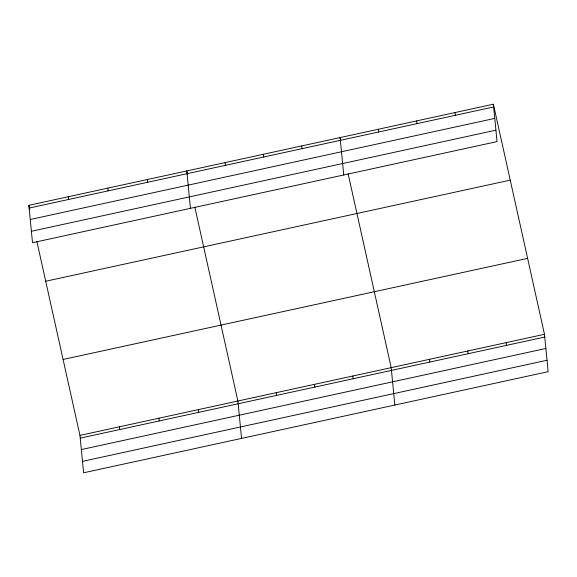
<?xml version="1.0" encoding="UTF-8"?>
<svg xmlns="http://www.w3.org/2000/svg" width="577" height="577" viewBox="0 0 577 577"><rect width="100%" height="100%" fill="white"/><g stroke="black" fill="none" stroke-linecap="round" stroke-linejoin="round"><path stroke-width="0.87" d="M493.378 104.213L497.042 141.61L32.514 242.708L28.85 205.318L493.378 104.213L544.486 334.292L548.15 371.682L83.622 472.787L79.958 435.39L36.899 241.554M29.117 208.066L493.645 106.961M30.242 219.498L494.77 118.4M31.396 231.276L495.924 130.178M45.713 281.237L510.241 180.139M63.088 359.464L527.616 258.366M79.958 435.39L544.486 334.292M80.225 438.138L544.753 337.04M81.35 449.57L545.871 348.472M82.504 461.355L547.032 360.25M340.661 140.168L340.084 137.578L343.748 174.975M348.133 173.814L391.192 367.65L394.856 405.047M187.554 174.391L186.789 170.943L190.453 208.333M194.838 207.179L237.897 401.015L241.561 438.412M28.85 205.318L29.809 209.631M506.159 342.63L506.433 345.378M455.051 112.558L455.325 115.306M467.839 350.975L468.106 353.723M416.731 120.896L416.998 123.644M429.512 359.312L429.786 362.06M378.404 129.234L378.678 131.989M352.864 375.995L353.138 378.743M301.757 145.916L302.031 148.664M314.544 384.332L314.811 387.08M263.437 154.261L263.703 157.009M276.217 392.677L276.491 395.425M225.109 162.599L225.383 165.347M198.409 409.612L198.683 412.36M147.301 179.534L147.575 182.282M158.927 418.202L159.194 420.95M107.82 188.131L108.087 190.879M119.439 426.8L119.713 429.548M68.331 196.721L68.605 199.469"/></g></svg>
